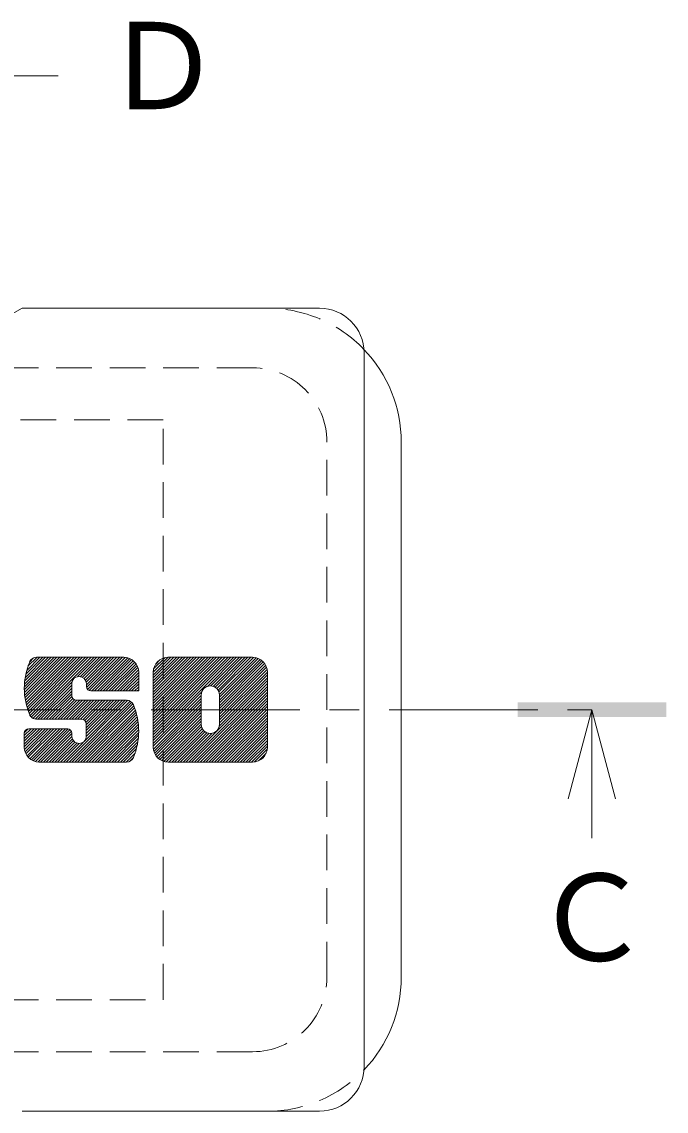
# Model space of a CAD drawing. Units: millimetres on the paper, enlarged 10 times, with parts at other scales. Extents: x -1460 to 1849, y -1938 to 1605.
# Drawn here: x 912.2 to 1128.8, y 1159.3 to 1525.6 of the extents above; entities that cross this region are included whole.
import ezdxf
from ezdxf.enums import TextEntityAlignment as Align

# ---------------------------------------------------------------- set-up
doc = ezdxf.new("R2010")
doc.units = ezdxf.units.MM
doc.header["$LTSCALE"] = 10
doc.linetypes.add('CHAIN1', pattern=[8, 5, -1, 1, -1])
doc.linetypes.add('DASHED1', pattern=[1.8, 1.2, -0.6])
for name, color, linetype, lineweight in [('D-5', 7, 'Continuous', 9), ('D-7', 6, 'Continuous', 9), ('D-8', 4, 'Continuous', 9)]:
    doc.layers.add(name, color=color, linetype=linetype, lineweight=lineweight)
doc.styles.add('ＭＳ ゴシック', font='')
doc.styles.get('ＭＳ ゴシック').set_extended_font_data('MS Gothic')

msp = doc.modelspace()

# ---------------------------------------------------------------- linework, layer by layer
at = {"layer": 'D-5', "color": 4}
for p, q in [((869.74, 1507.37), (924.44, 1507.37)), ((1103.84, 1294.26), (1095.84, 1264.26)), ((1103.84, 1294.26), (1103.84, 1251.02)), ((1103.84, 1294.26), (1111.84, 1264.26))]:
    msp.add_line(p, q, dxfattribs=at)
at = {"layer": 'D-5', "color": 4, "linetype": 'CHAIN1'}
msp.add_line((635.65, 1294.26), (1103.84, 1294.26), dxfattribs=at)
at = {"layer": 'D-5', "color": 4}
msp.add_solid([(1078.84, 1291.76), (1128.84, 1291.76), (1078.84, 1296.76), (1128.84, 1296.76)], dxfattribs=at)
at = {"layer": 'D-7'}
for p, q in [((894.74, 1419.26), (912.24, 1429.26)), ((1012.24, 1429.26), (912.24, 1429.26)), ((1027.24, 1174.26), (1027.24, 1414.26)), ((1039.74, 1204.26), (1039.74, 1384.26)), ((913.01, 1301.87), (923.02, 1311.88)), ((913.01, 1300.92), (923.98, 1311.88)), ((913.05, 1302.87), (922.06, 1311.88)), ((913.05, 1300), (924.94, 1311.88)), ((913.13, 1299.11), (925.9, 1311.88)), ((913.14, 1303.92), (921.1, 1311.88)), ((913.23, 1298.26), (926.85, 1311.88)), ((913.28, 1305.02), (920.14, 1311.88)), ((913.36, 1297.43), (927.81, 1311.88)), ((913.5, 1306.2), (919.18, 1311.88)), ((913.52, 1296.63), (928.77, 1311.88)), ((913.7, 1295.86), (929.73, 1311.88)), ((913.81, 1307.46), (918.23, 1311.88)), ((913.91, 1295.1), (930.69, 1311.88)), ((914.13, 1294.37), (931.65, 1311.88)), ((914.23, 1308.85), (917.27, 1311.88)), ((914.38, 1293.66), (932.61, 1311.88)), ((914.65, 1292.96), (933.56, 1311.88)), ((914.83, 1310.4), (916.09, 1311.66)), ((914.94, 1292.3), (934.52, 1311.88)), ((915.36, 1291.76), (935.48, 1311.88)), ((915.91, 1291.35), (936.44, 1311.88)), ((946.44, 1311.88), (917.12, 1311.88)), ((930.9, 1305.38), (937.4, 1311.88)), ((931.87, 1305.4), (938.36, 1311.88)), ((932.59, 1305.15), (939.32, 1311.88)), ((933.14, 1304.75), (940.28, 1311.88)), ((933.57, 1304.22), (941.23, 1311.88)), ((933.84, 1303.53), (942.19, 1311.88)), ((933.91, 1302.64), (943.15, 1311.88)), ((933.95, 1301.72), (944.11, 1311.88)), ((934.27, 1301.09), (945.07, 1311.88)), ((934.82, 1300.68), (946.03, 1311.88)), ((935.66, 1300.56), (946.96, 1311.86)), ((936.62, 1300.56), (947.77, 1311.7)), ((937.58, 1300.56), (948.47, 1311.45)), ((956.36, 1306.88), (961.37, 1311.88)), ((956.36, 1305.92), (962.32, 1311.88)), ((956.36, 1304.96), (963.28, 1311.88)), ((956.36, 1304), (964.24, 1311.88)), ((956.36, 1303.04), (965.2, 1311.88)), ((956.36, 1302.08), (966.16, 1311.88)), ((956.36, 1301.12), (967.12, 1311.88)), ((956.36, 1300.17), (968.08, 1311.88)), ((956.36, 1299.21), (969.04, 1311.88)), ((956.36, 1298.25), (969.99, 1311.88)), ((956.36, 1297.29), (970.95, 1311.88)), ((956.36, 1296.33), (971.91, 1311.88)), ((956.36, 1295.37), (972.87, 1311.88)), ((956.36, 1294.41), (973.83, 1311.88)), ((956.36, 1293.45), (974.79, 1311.88)), ((956.36, 1292.5), (975.75, 1311.88)), ((956.36, 1291.54), (976.7, 1311.88)), ((956.36, 1290.58), (977.66, 1311.88)), ((956.36, 1289.62), (978.62, 1311.88)), ((956.36, 1288.66), (979.58, 1311.88)), ((956.36, 1287.7), (980.54, 1311.88)), ((956.36, 1286.74), (981.5, 1311.88)), ((956.36, 1285.79), (982.46, 1311.88)), ((956.36, 1284.83), (983.41, 1311.88)), ((956.48, 1307.96), (960.28, 1311.76)), ((989.71, 1311.88), (961.39, 1311.88)), ((974.61, 1302.12), (984.37, 1311.88)), ((975.71, 1302.26), (985.33, 1311.88)), ((976.52, 1302.11), (986.29, 1311.88)), ((977.17, 1301.81), (987.25, 1311.88)), ((977.71, 1301.39), (988.21, 1311.88)), ((978.14, 1300.86), (989.17, 1311.88)), ((978.46, 1300.22), (990.11, 1311.87)), ((978.63, 1299.43), (990.93, 1311.73)), ((978.64, 1298.48), (991.65, 1311.49)), ((938.54, 1300.56), (949.1, 1311.12)), ((939.49, 1300.56), (949.66, 1310.72)), ((940.45, 1300.56), (950.15, 1310.25)), ((941.41, 1300.56), (950.58, 1309.72)), ((942.37, 1300.56), (950.93, 1309.12)), ((943.33, 1300.56), (951.22, 1308.44)), ((957.2, 1309.63), (958.61, 1311.04)), ((978.64, 1297.52), (992.29, 1311.17)), ((978.64, 1296.56), (992.86, 1310.78)), ((978.64, 1295.6), (993.36, 1310.32)), ((978.64, 1294.64), (993.79, 1309.8)), ((978.64, 1293.68), (994.16, 1309.21)), ((978.64, 1292.72), (994.45, 1308.54)), ((978.64, 1291.77), (994.66, 1307.79)), ((944.29, 1300.56), (951.41, 1307.68)), ((945.25, 1300.56), (951.48, 1306.79)), ((946.2, 1300.56), (951.48, 1305.83)), ((947.16, 1300.56), (951.48, 1304.87)), ((951.48, 1306.85), (951.48, 1300.56)), ((956.36, 1281.68), (956.36, 1306.85)), ((978.6, 1288.85), (994.74, 1305)), ((978.64, 1290.81), (994.74, 1306.91)), ((978.64, 1289.85), (994.74, 1305.96)), ((994.74, 1306.85), (994.74, 1281.68)), ((916.61, 1291.1), (929, 1303.48)), ((917.52, 1291.04), (928.94, 1302.47)), ((918.48, 1291.04), (928.94, 1301.51)), ((919.44, 1291.04), (928.94, 1300.55)), ((928.94, 1298.98), (928.94, 1302.95)), ((933.91, 1302.07), (933.91, 1302.95)), ((935.42, 1300.56), (951.48, 1300.56)), ((948.12, 1300.56), (951.48, 1303.91)), ((949.08, 1300.56), (951.48, 1302.95)), ((950.04, 1300.56), (951.48, 1301.99)), ((951, 1300.56), (951.48, 1301.03)), ((967.35, 1276.64), (994.74, 1304.04)), ((968.31, 1276.64), (994.74, 1303.08)), ((969.27, 1276.64), (994.74, 1302.12)), ((970.23, 1276.64), (994.74, 1301.16)), ((920.4, 1291.04), (928.94, 1299.59)), ((921.36, 1291.04), (928.97, 1298.66)), ((922.31, 1291.04), (929.29, 1298.02)), ((923.27, 1291.04), (929.83, 1297.6)), ((924.23, 1291.04), (930.66, 1297.47)), ((925.19, 1291.04), (931.62, 1297.47)), ((926.15, 1291.04), (932.57, 1297.47)), ((927.09, 1276.64), (947.86, 1297.42)), ((927.11, 1291.04), (933.53, 1297.47)), ((928.04, 1276.64), (948.56, 1297.16)), ((928.07, 1291.04), (934.49, 1297.47)), ((929, 1276.64), (949.12, 1296.76)), ((929.02, 1291.04), (935.45, 1297.47)), ((929.98, 1291.04), (936.41, 1297.47)), ((930.45, 1297.47), (947.36, 1297.47)), ((930.94, 1291.04), (937.37, 1297.47)), ((931.9, 1291.04), (938.33, 1297.47)), ((932.78, 1290.97), (939.29, 1297.47)), ((933.34, 1283.85), (946.95, 1297.47)), ((933.38, 1290.61), (940.24, 1297.47)), ((933.75, 1290.02), (941.2, 1297.47)), ((933.83, 1289.13), (942.16, 1297.47)), ((933.83, 1288.18), (943.12, 1297.47)), ((933.83, 1287.22), (944.08, 1297.47)), ((933.83, 1286.26), (945.04, 1297.47)), ((933.83, 1285.3), (946, 1297.47)), ((956.36, 1283.87), (972.61, 1300.12)), ((956.36, 1282.91), (972.47, 1299.02)), ((956.36, 1281.95), (972.47, 1298.06)), ((956.4, 1281.03), (972.47, 1297.1)), ((971.18, 1276.64), (994.74, 1300.2)), ((972.14, 1276.64), (994.74, 1299.25)), ((972.47, 1289.34), (972.47, 1299.18)), ((973.1, 1276.64), (994.74, 1298.29)), ((974.06, 1276.64), (994.74, 1297.33)), ((978.64, 1289.34), (978.64, 1299.18)), ((929.96, 1276.64), (949.54, 1296.22)), ((930.92, 1276.64), (949.83, 1295.56)), ((931.88, 1276.64), (950.1, 1294.86)), ((932.84, 1276.64), (950.34, 1294.15)), ((933.8, 1276.64), (950.57, 1293.42)), ((956.57, 1280.24), (972.47, 1296.14)), ((956.83, 1279.55), (972.47, 1295.18)), ((957.17, 1278.93), (972.47, 1294.22)), ((957.59, 1278.38), (972.47, 1293.27)), ((975.02, 1276.64), (994.74, 1296.37)), ((975.98, 1276.64), (994.74, 1295.41)), ((976.94, 1276.64), (994.74, 1294.45)), ((977.89, 1276.64), (994.74, 1293.49)), ((932.32, 1291.04), (917.12, 1291.04)), ((933.83, 1289.53), (933.83, 1285.3)), ((934.75, 1276.64), (950.78, 1292.66)), ((935.71, 1276.64), (950.96, 1291.89)), ((936.67, 1276.64), (951.12, 1291.09)), ((937.63, 1276.64), (951.25, 1290.26)), ((958.06, 1277.9), (972.47, 1292.31)), ((958.6, 1277.49), (972.47, 1291.35)), ((959.22, 1277.14), (972.47, 1290.39)), ((959.9, 1276.87), (972.47, 1289.43)), ((978.85, 1276.64), (994.74, 1292.53)), ((979.81, 1276.64), (994.74, 1291.58)), ((980.77, 1276.64), (994.74, 1290.62)), ((981.73, 1276.64), (994.74, 1289.66)), ((913, 1285.57), (915.31, 1287.87)), ((913, 1284.61), (916.27, 1287.87)), ((913, 1283.65), (917.23, 1287.87)), ((913, 1282.69), (918.18, 1287.87)), ((913, 1281.74), (919.14, 1287.87)), ((913, 1286.36), (913, 1281.68)), ((913.01, 1286.54), (914.34, 1287.86)), ((913.07, 1280.85), (920.1, 1287.87)), ((913.26, 1280.08), (921.06, 1287.87)), ((913.55, 1279.4), (922.02, 1287.87)), ((913.91, 1278.8), (922.98, 1287.87)), ((914.33, 1278.27), (923.94, 1287.87)), ((914.51, 1287.87), (927.52, 1287.87)), ((914.82, 1277.8), (924.9, 1287.87)), ((915.38, 1277.4), (925.85, 1287.87)), ((916.01, 1277.07), (926.81, 1287.87)), ((916.72, 1276.82), (927.75, 1287.86)), ((917.52, 1276.67), (928.43, 1287.57)), ((918.46, 1276.64), (928.86, 1287.05)), ((919.42, 1276.64), (929.03, 1286.25)), ((929.03, 1286.36), (929.03, 1285.3)), ((938.59, 1276.64), (951.35, 1289.41)), ((939.55, 1276.64), (951.43, 1288.52)), ((940.51, 1276.64), (951.47, 1287.61)), ((941.47, 1276.64), (951.47, 1286.65)), ((960.69, 1276.69), (972.57, 1288.57)), ((961.6, 1276.64), (972.83, 1287.88)), ((962.56, 1276.64), (973.23, 1287.31)), ((963.51, 1276.64), (973.73, 1286.85)), ((964.47, 1276.64), (974.34, 1286.51)), ((965.43, 1276.64), (975.08, 1286.29)), ((966.39, 1276.64), (976.04, 1286.3)), ((982.69, 1276.64), (994.74, 1288.7)), ((983.65, 1276.64), (994.74, 1287.74)), ((984.6, 1276.64), (994.74, 1286.78)), ((985.56, 1276.64), (994.74, 1285.82)), ((920.37, 1276.64), (929.03, 1285.3)), ((921.33, 1276.64), (929.17, 1284.48)), ((922.29, 1276.64), (929.51, 1283.86)), ((923.25, 1276.64), (929.99, 1283.38)), ((924.21, 1276.64), (930.61, 1283.05)), ((925.17, 1276.64), (931.43, 1282.9)), ((926.13, 1276.64), (932.88, 1283.39)), ((942.42, 1276.64), (951.43, 1285.65)), ((943.38, 1276.64), (951.34, 1284.6)), ((944.34, 1276.64), (951.2, 1283.5)), ((945.3, 1276.64), (950.98, 1282.32)), ((986.52, 1276.64), (994.74, 1284.87)), ((987.48, 1276.64), (994.74, 1283.91)), ((988.44, 1276.64), (994.74, 1282.95)), ((946.26, 1276.64), (950.67, 1281.06)), ((947.22, 1276.64), (950.25, 1279.67)), ((989.4, 1276.64), (994.74, 1281.99)), ((990.4, 1276.69), (994.7, 1280.98)), ((991.74, 1277.07), (994.32, 1279.64)), ((947.36, 1276.64), (918.04, 1276.64)), ((948.4, 1276.87), (949.65, 1278.12)), ((989.71, 1276.64), (961.39, 1276.64)), ((912.24, 1159.26), (1012.24, 1159.26))]:
    msp.add_line(p, q, dxfattribs=at)
at = {"layer": 'D-7', "linetype": 'DASHED1'}
for p, q in [((989.74, 1409.26), (869.74, 1409.26)), ((1014.74, 1204.26), (1014.74, 1384.26)), ((989.74, 1179.26), (869.74, 1179.26))]:
    msp.add_line(p, q, dxfattribs=at)
for centre, radius, start, end in [((994.74, 1384.26), 45, 43.8452, 90), ((989.74, 1384.26), 25, 0, 90), ((989.74, 1204.26), 25, 270, 0), ((994.74, 1204.26), 45, 270, 316.1547)]:
    msp.add_arc(centre, radius, start, end, dxfattribs=at)
at = {"layer": 'D-7'}
for centre, radius, start, end in [((1012.24, 1414.26), 15, 0, 90), ((994.74, 1384.26), 45, 0, 43.8452), ((917.12, 1309.37), 2.52, 90, 157.1011), ((946.44, 1306.85), 5.03, 0, 90), ((961.39, 1306.85), 5.03, 90, 180), ((989.71, 1306.85), 5.03, 0, 90), ((935.83, 1301.46), 22.82, 157.1011, 202.8989), ((931.43, 1302.95), 2.48, 0, 180), ((935.42, 1302.07), 1.51, 180, 270), ((975.55, 1299.18), 3.08, 0, 180), ((930.45, 1298.98), 1.51, 180, 270), ((947.36, 1294.95), 2.52, 22.908, 90), ((928.67, 1287.06), 22.8, 337.092, 22.908), ((917.12, 1293.56), 2.52, 202.8989, 270), ((932.32, 1289.53), 1.51, 0, 90), ((914.51, 1286.36), 1.51, 90, 180), ((927.52, 1286.36), 1.51, 0, 90), ((975.55, 1289.34), 3.08, 180, 0), ((931.43, 1285.3), 2.4, 180, 0), ((918.04, 1281.68), 5.03, 180, 270), ((961.39, 1281.68), 5.03, 180, 270), ((989.71, 1281.68), 5.03, 270, 0), ((947.36, 1279.16), 2.52, 270, 337.092), ((994.74, 1204.26), 45, 316.1547, 0), ((1012.24, 1174.26), 15, 270, 0)]:
    msp.add_arc(centre, radius, start, end, dxfattribs=at)
at = {"layer": 'D-8', "linetype": 'DASHED1'}
for p, q in [((959.74, 1391.76), (779.74, 1391.76)), ((959.74, 1196.76), (959.74, 1391.76)), ((779.74, 1196.76), (959.74, 1196.76))]:
    msp.add_line(p, q, dxfattribs=at)

# ---------------------------------------------------------------- texts
at = {"layer": 'D-5', "color": 2, "style": 'ＭＳ ゴシック'}
for s, p in [('Ｄ', (939.44, 1487.37)), ('Ｃ', (1083.84, 1201.02))]:
    msp.add_text(s, height=29.33, dxfattribs=at).set_placement(p, align=Align.BOTTOM_LEFT)

doc.saveas('drawing.dxf')
